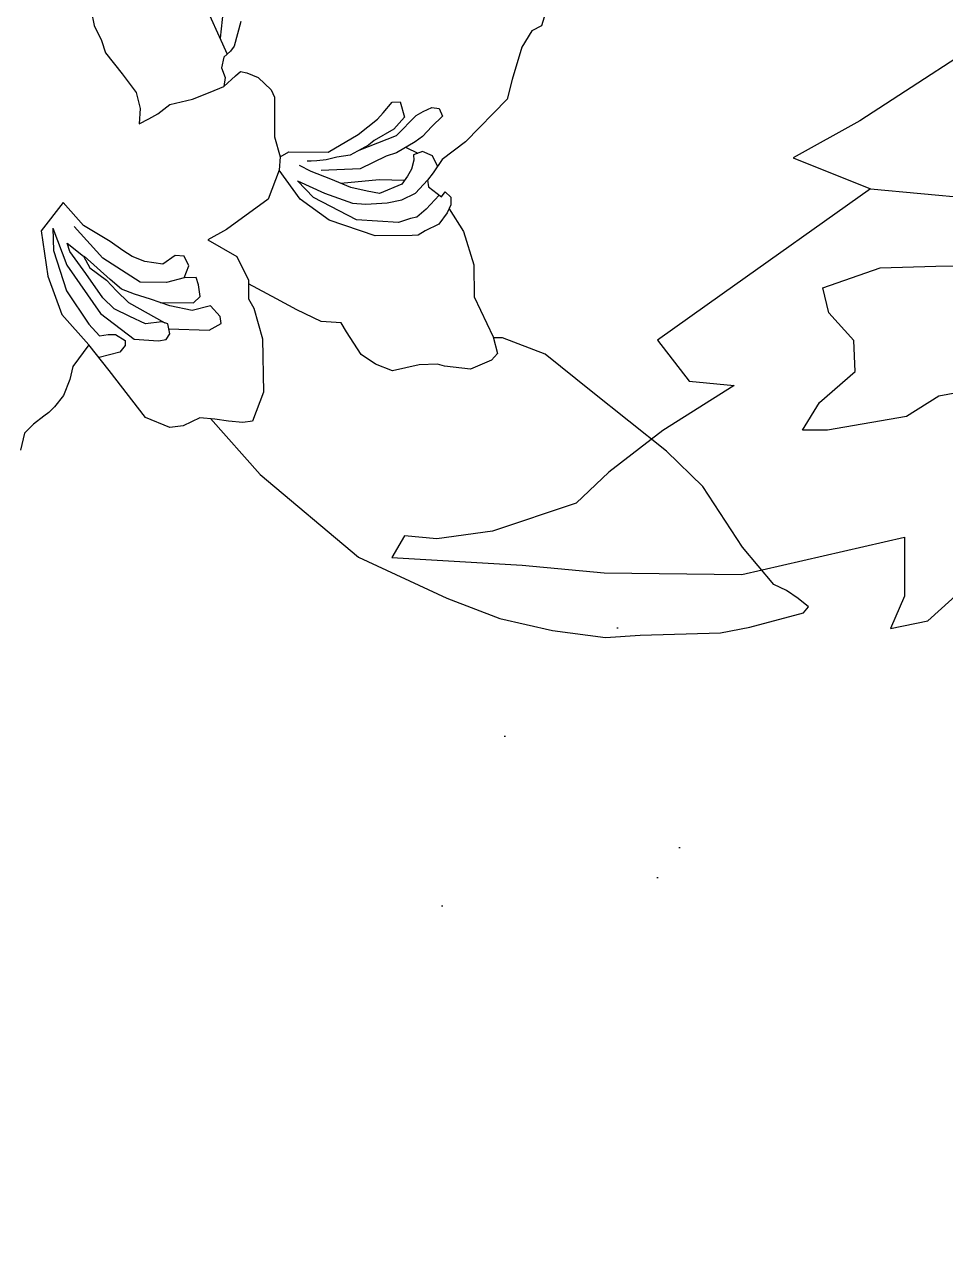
# Model space of a CAD drawing. Header units: millimetres. Extents: x 603733 to 1211550, y 1310999 to 2622648.
# Drawn here: x 605897.621 to 605898.587, y 1311235.432 to 1311236.708 of the extents above; entities that cross this region are included whole.
import ezdxf

# ---------------------------------------------------------------- set-up
doc = ezdxf.new("R2010")
doc.units = ezdxf.units.MM
doc.layers.add('elenarbi-free_blocks', color=7, linetype='Continuous')

# ---------------------------------------------------------------- blocks, each defined once
blk = doc.blocks.new('A$C20C8591F')
at = {"layer": 'elenarbi-free_blocks', "color": 84}
for points in [[(8.5196, 7.417), (7.2106, 7.6288), (6.5249, 7.8405), (6.0013, 8.0397), (5.54, 8.0771), (5.166, 7.9152), (3.9161, 7.105), (3.38, 6.8061), (4.0034, 6.557), (4.8138, 6.4823), (5.1878, 6.2083), (5.9981, 5.9966), (6.3846, 6.0464), (5.8485, 6.8809), (5.5992, 7.1299), (5.9483, 7.2545), (6.4469, 7.1549), (7.0828, 6.9929), (7.9056, 6.9182), (8.8531, 7.1175), (9.6353, 7.7048)], [(5.5505, 5.0738), (4.5531, 4.887), (4.2913, 4.725), (3.6555, 4.613), (3.456, 4.613), (3.5932, 4.8371), (3.8799, 5.0862), (3.8674, 5.3353), (3.668, 5.5595), (3.6181, 5.7588), (4.0794, 5.9207), (4.5282, 5.9331), (5.189, 5.9456)]]:
    blk.add_lwpolyline(points, dxfattribs=at)
at = {"layer": 'elenarbi-free_blocks', "color": 90}
blk.add_lwpolyline([(4.0034, 6.557), (2.8077, 5.7089), (2.2866, 5.3393), (2.5434, 5.0094), (2.9049, 4.972), (2.3314, 4.6108), (1.8951, 4.2746), (1.6333, 4.0255), (0.9601, 3.8013), (0.5112, 3.739), (0.2494, 3.764), (0.1497, 3.5896), (1.1969, 3.5273), (1.8577, 3.4651), (2.9673, 3.4526), (4.2763, 3.7515), (4.2763, 3.2782), (4.1641, 3.0167), (4.4633, 3.079), (4.8249, 3.4028)], dxfattribs=at)
blk = doc.blocks.new('A$C69433AA9')
at = {"layer": 'elenarbi-free_blocks', "color": 211}
for points in [[(21.382, 14.892), (21.274, 14.498), (21.218, 14.419), (21.11, 14.321), (21.073, 14.148), (21.129, 13.994), (21.11, 13.849), (21.297, 14.017), (21.376, 14.087), (21.479, 14.069), (21.661, 13.994), (21.871, 13.794), (21.923, 13.677), (21.923, 13.523), (21.923, 13.038), (22.015, 12.717), (22, 12.501), (21.821, 12.031), (21.149, 11.544), (20.85, 11.38), (21.32, 11.108), (21.507, 10.728), (21.507, 10.608), (21.507, 10.429), (21.589, 10.28), (21.733, 9.785), (21.746, 8.925), (21.568, 8.458), (21.416, 8.438), (21.186, 8.458), (20.961, 8.491), (20.724, 8.51), (20.454, 8.385), (20.236, 8.359), (19.847, 8.517), (19.259, 9.274), (18.936, 9.689), (18.679, 9.34), (18.626, 9.129), (18.527, 8.873), (18.382, 8.688), (18.29, 8.596), (18.211, 8.537), (18.045, 8.412), (17.899, 8.264), (17.833, 7.994)], [(18.973, 15.066), (19.02, 14.828), (19.137, 14.589), (19.201, 14.392), (19.47, 14.049), (19.698, 13.749), (19.763, 13.494), (19.744, 13.247), (19.744, 13.247), (19.901, 13.325), (20.044, 13.41), (20.24, 13.56), (20.606, 13.645), (20.887, 13.755), (21.11, 13.849)], [(20.75, 15.284), (21.164, 14.37)], [(21.567, 16.089), (21.364, 16.145), (21.225, 16.233), (21.035, 16.443), (20.943, 16.659), (20.943, 16.659), (20.871, 16.418), (20.922, 16.258), (21.045, 16.068), (21.102, 15.909), (21.092, 15.601), (21.097, 15.075), (21.049, 14.624)], [(26.332, 15.175), (26.225, 14.824), (26.07, 14.743), (25.907, 14.481), (25.751, 13.962), (25.67, 13.643), (25, 12.958), (24.624, 12.672), (24.624, 12.672), (24.477, 12.46), (24.387, 12.338), (24.404, 12.232), (24.542, 12.126), (24.614, 12.071), (24.67, 12.151), (24.763, 12.063), (24.763, 11.942), (24.707, 11.813), (24.57, 11.633), (24.353, 11.524), (24.236, 11.452), (24.139, 11.448), (23.547, 11.443), (22.803, 11.696), (22.335, 12.031), (22, 12.501)], [(24.735, 11.878), (24.967, 11.515), (25.135, 10.974), (25.141, 10.46), (25.447, 9.819), (25.514, 9.546), (25.42, 9.441), (25.079, 9.296), (24.661, 9.346), (24.55, 9.379), (24.254, 9.368), (23.825, 9.268), (23.552, 9.379), (23.318, 9.53), (23.082, 9.898), (22.998, 10.042), (22.675, 10.065), (22.285, 10.254), (21.956, 10.427), (21.507, 10.668)]]:
    blk.add_lwpolyline(points, dxfattribs=at)
at = {"layer": 'elenarbi-free_blocks'}
for points in [[(22.015, 12.717), (22.153, 12.795), (22.788, 12.79), (23.271, 13.072), (23.585, 13.319), (23.674, 13.421), (23.817, 13.596), (23.947, 13.6), (24.018, 13.354), (23.844, 13.162), (23.531, 12.979), (23.437, 12.903), (23.142, 12.742), (22.927, 12.711), (22.758, 12.667), (22.605, 12.649), (22.512, 12.644), (22.449, 12.644)], [(23.29, 12.823), (23.888, 13.058), (24.208, 13.381), (24.318, 13.444), (24.459, 13.509), (24.578, 13.491), (24.628, 13.368), (24.459, 13.205), (24.308, 13.042), (24.192, 12.955), (23.891, 12.782), (23.725, 12.726), (23.303, 12.521), (22.676, 12.496)], [(24.551, 12.566), (24.47, 12.732), (24.309, 12.799), (24.161, 12.746), (24.166, 12.661), (24.13, 12.518), (24.067, 12.406), (23.973, 12.277), (23.616, 12.125), (23.419, 12.16), (23.155, 12.223), (22.833, 12.357), (22.516, 12.478), (22.328, 12.576), (22.328, 12.576)], [(24.042, 12.868), (24.235, 12.772)], [(22.994, 12.29), (23.611, 12.352), (24.02, 12.341)], [(24.578, 12.098), (24.369, 11.873), (24.216, 11.745), (24.117, 11.724), (23.921, 11.66), (23.245, 11.699), (22.552, 12.061), (22.296, 12.331), (22.73, 12.132), (23.181, 11.969), (23.394, 11.951), (23.739, 11.972), (23.977, 12.022), (24.197, 12.128), (24.387, 12.338)], [(18.52, 11.978), (18.165, 11.526), (18.272, 10.796), (18.498, 10.179), (18.936, 9.689)], [(20.472, 10.769), (20.542, 10.962), (20.469, 11.116), (20.322, 11.124), (20.125, 10.985), (19.835, 11.031), (19.63, 11.112), (19.483, 11.205), (19.278, 11.352), (18.849, 11.612), (18.52, 11.978)], [(18.356, 11.569), (18.578, 10.973), (19.122, 10.192), (19.666, 9.781), (20.056, 9.754), (20.182, 9.775), (20.24, 9.867), (20.206, 10.024), (20.111, 10.06), (19.847, 10.027), (19.592, 10.146), (19.34, 10.266), (19.162, 10.447), (18.885, 10.834), (18.63, 11.19), (18.587, 11.325), (18.849, 11.113), (18.953, 10.929), (19.22, 10.73), (19.38, 10.558), (19.573, 10.371), (20.158, 10.042)], [(18.356, 11.569), (18.365, 11.207), (18.573, 10.559), (18.932, 10.019), (19.104, 9.835), (19.244, 9.855), (19.361, 9.855), (19.521, 9.757), (19.521, 9.679), (19.431, 9.57), (19.098, 9.482)], [(20.084, 10.37), (20.62, 10.365), (20.728, 10.467), (20.699, 10.653), (20.661, 10.771), (20.472, 10.769), (20.184, 10.691), (19.759, 10.699), (19.159, 11.085), (18.699, 11.591)], [(20.223, 9.945), (20.871, 9.926), (21.064, 10.032), (21.05, 10.146), (20.895, 10.318), (20.596, 10.242), (20.241, 10.318), (19.927, 10.421), (19.669, 10.504), (19.459, 10.583), (19.28, 10.741), (18.859, 11.113)]]:
    blk.add_lwpolyline(points, dxfattribs=at)
at = {"layer": 'elenarbi-free_blocks', "color": 82}
blk.add_lwpolyline([(20.894, 8.501), (21.693, 7.602), (23.279, 6.269), (24.701, 5.609), (25.552, 5.279), (26.402, 5.089), (27.253, 4.975), (27.812, 5.013), (29.107, 5.051), (29.577, 5.14), (30.442, 5.371), (30.523, 5.467), (30.36, 5.605), (30.172, 5.731), (29.966, 5.827), (29.46, 6.431), (28.822, 7.406), (28.239, 7.975), (27.026, 8.944), (26.285, 9.536), (25.595, 9.802), (25.452, 9.802)], dxfattribs=at)

msp = doc.modelspace()

# ---------------------------------------------------------------- hatches: boundary and pattern name
h = msp.add_hatch()
h.set_pattern_fill('AR-SAND', color=83, scale=0.434241, style=0)
h.set_pattern_definition([(37.5, (323163.0799, 768829.3631), (-0.0273542743, 0.836705131), [0, -0.6600457289, 0, -0.7382090389, 0, -0.7056409931]), (7.5, (323163.0799, 768829.3631), (0.768508918, 1.225490432), [0, -0.3560773011, 0, -0.5949096372, 0, -0.22797632084]), (327.5, (323162.54575, 768829.3631), (1.35228686516, 0.0024573909), [0, -0.21712030556, 0, -0.7816331, 0, -1.0204654361]), (317.5, (323162.5458, 768829.3631), (1.3053822539, 0.3811223737), [0, -0.1085601528, 0, -0.5124039211, 0, -0.586224825])])
h.paths.add_polyline_path([(605905.1006, 1311236.0934), (605894.7479, 1311236.0934), (605894.7479, 1311234.8623), (605905.1006, 1311234.8623)])

# ---------------------------------------------------------------- block references
for name, p, xscale, yscale, zscale in [('A$C20C8591F', (605897.9871, 1311235.6812), 0.1302721832587849, 0.1302721832587849, 0.1302721832587849), ('A$C69433AA9', (605896.4553, 1311235.7407), 0.06513609165558591, 0.06513609165558591, 0.06513609165558591)]:
    msp.add_blockref(name, p, dxfattribs=dict(xscale=xscale, yscale=yscale, zscale=zscale))

doc.saveas('drawing.dxf')
